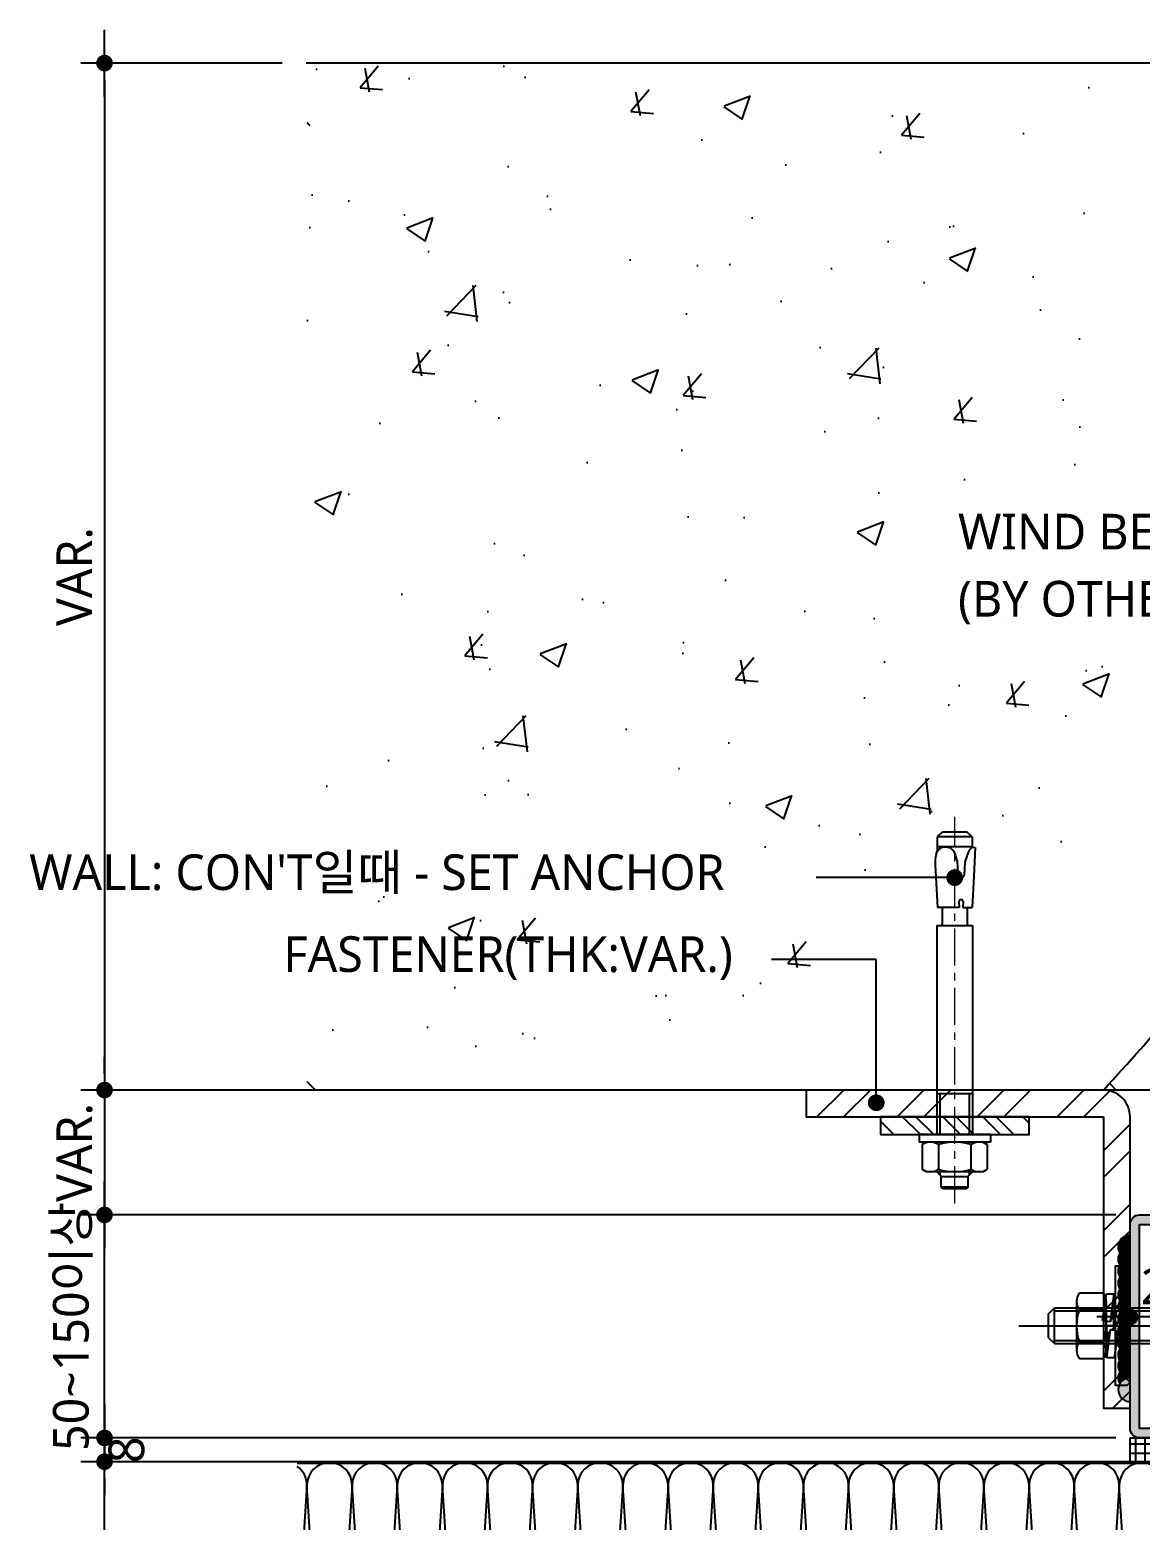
# Model space of a CAD drawing. Header units: millimetres. Extents: x -1365 to 31821, y 84 to 2865.
# Drawn here: x 3776 to 4149, y 1765 to 2266 of the extents above; entities that cross this region are included whole.
import ezdxf

# ---------------------------------------------------------------- set-up
doc = ezdxf.new("R2010")
doc.units = ezdxf.units.MM
doc.header["$LTSCALE"] = 10
doc.linetypes.add('CENTER', pattern=[2, 1.25, -0.25, 0.25, -0.25])
doc.layers.get('DEFPOINTS').update_dxf_attribs({"color": 137})
for name, color, linetype in [('0-BOLT', 4, 'Continuous'), ('DIM', 7, 'Continuous'), ('FASTENER', 1, 'Continuous'), ('SYM-LEAD', 6, 'Continuous'), ('TEXT', 3, 'Continuous')]:
    doc.layers.add(name, color=color, linetype=linetype)
doc.layers.add('CENTER', color=1, linetype='CENTER', lineweight=9)
doc.styles.add('맑은고딕', font='malgun.ttf')
doc.styles.add('스타일1', font='malgun.ttf')
doc.dimstyles.new('GAUN-8', dxfattribs={"dimscale": 8, "dimtxt": 1.5, "dimasz": 0.7, "dimexe": 1, "dimexo": 1, "dimgap": 0.5, "dimtad": 1, "dimdec": 0, "dimzin": 1, "dimdsep": 46, "dimlunit": 6, "dimtxsty": '맑은고딕', "dimblk": 'CJDOT', "dimcen": 0.09, "dimdle": 1, "dimclrd": 256, "dimclre": 256, "dimclrt": 3, "dimadec": 0, "dimazin": 0, "dimtfac": 1, "dimtdec": 0, "dimtix": 1, "dimtmove": 2, "dimatfit": 3, "dimfxl": 1, "dimtolj": 1, "dimtzin": 1, "dimarcsym": 0})
pattern_1 = [(135, (-385576.267, -346186.474), (-6.73519209, -6.73519209), []), (135, (-385576.267, -346181.9835), (-6.73519209, -6.73519209), [])]

# ---------------------------------------------------------------- blocks, each defined once
blk = doc.blocks.new('A$C2ECE583E')
h = blk.add_hatch(color=252)
h.dxf.hatch_style = 1
edge = h.paths.add_edge_path()
edge.add_line((-71.61, 126.61), (-71.61, 126.11))
edge.add_line((-71.61, 126.11), (256.32, 126.11))
edge.add_arc((256.32, 125.11), 1, 0, 90, ccw=False)
edge.add_line((257.32, 125.11), (257.32, 116.61))
edge.add_line((257.32, 116.61), (257.82, 116.61))
edge.add_line((257.82, 116.61), (257.82, 125.61))
edge.add_arc((256.82, 125.61), 1, 0, 90)
edge.add_line((256.82, 126.61), (-71.61, 126.61))
at = {"color": 4, "ltscale": 0.01}
for points in [[(257.82, 116.61), (257.82, 125.61, 0.414214), (256.82, 126.61), (-71.61, 126.61)], [(-71.61, 126.11), (256.32, 126.11, -0.414214), (257.32, 125.11), (257.32, 116.61), (257.82, 116.61)]]:
    blk.add_lwpolyline(points, format="xyb", dxfattribs=at)
at = {"color": 251, "ltscale": 0.01}
for points in [[(-53.13, 118.73, 1), (-68.31, 118.73), (-71.61, 67.24)], [(-37.95, 118.73, 1), (-53.13, 118.73), (-60.72, 0, 1), (-45.54, 0), (-53.13, 118.73)], [(-22.77, 118.73, 1), (-37.95, 118.73), (-45.54, 0, 1), (-30.36, 0), (-37.95, 118.73)], [(-7.59, 118.73, 1), (-22.77, 118.73), (-30.36, 0, 1), (-15.18, 0), (-22.77, 118.73)], [(-7.59, 118.73, 1), (-22.77, 118.73), (-30.36, 0, 1), (-15.18, 0), (-22.77, 118.73)], [(-7.59, 118.73, 1), (-22.77, 118.73), (-30.36, 0, 1), (-15.18, 0), (-22.77, 118.73)], [(7.59, 118.73, 1), (-7.59, 118.73), (-15.18, 0, 1), (0, 0), (-7.59, 118.73)], [(22.77, 118.73, 1), (7.59, 118.73), (0, 0, 1), (15.18, 0), (7.59, 118.73)], [(22.77, 118.73, 1), (7.59, 118.73), (0, 0, 1), (15.18, 0), (7.59, 118.73)], [(37.95, 118.73, 1), (22.77, 118.73), (15.18, 0, 1), (30.36, 0), (22.77, 118.73)], [(37.95, 118.73, 1), (22.77, 118.73), (15.18, 0, 1), (30.36, 0), (22.77, 118.73)], [(53.13, 118.73, 1), (37.95, 118.73), (30.36, 0, 1), (45.54, 0), (37.95, 118.73)], [(68.31, 118.73, 1), (53.13, 118.73), (45.54, 0, 1), (60.72, 0), (53.13, 118.73)], [(83.49, 118.73, 1), (68.31, 118.73), (60.72, 0, 1), (75.9, 0), (68.31, 118.73)], [(98.67, 118.73, 1), (83.49, 118.73), (75.9, 0, 1), (91.08, 0), (83.49, 118.73)], [(98.67, 118.73, 1), (83.49, 118.73), (75.9, 0, 1), (91.08, 0), (83.49, 118.73)], [(98.67, 118.73, 1), (83.49, 118.73), (75.9, 0, 1), (91.08, 0), (83.49, 118.73)], [(113.86, 118.73, 1), (98.67, 118.73), (91.08, 0, 1), (106.27, 0), (98.67, 118.73)], [(129.04, 118.73, 1), (113.86, 118.73), (106.27, 0, 1), (121.45, 0), (113.86, 118.73)], [(129.04, 118.73, 1), (113.86, 118.73), (106.27, 0, 1), (121.45, 0), (113.86, 118.73)], [(144.22, 118.73, 1), (129.04, 118.73), (121.45, 0, 1), (136.63, 0), (129.04, 118.73)], [(144.22, 118.73, 1), (129.04, 118.73), (121.45, 0, 1), (136.63, 0), (129.04, 118.73)], [(159.4, 118.73, 1), (144.22, 118.73), (136.63, 0, 1), (151.81, 0), (144.22, 118.73)], [(174.58, 118.73, 1), (159.4, 118.73), (151.81, 0, 1), (166.99, 0), (159.4, 118.73)], [(189.76, 118.73, 1), (174.58, 118.73), (166.99, 0, 1), (182.17, 0), (174.58, 118.73)], [(204.94, 118.73, 1), (189.76, 118.73), (182.17, 0, 1), (197.35, 0), (189.76, 118.73)], [(204.94, 118.73, 1), (189.76, 118.73), (182.17, 0, 1), (197.35, 0), (189.76, 118.73)], [(204.94, 118.73, 1), (189.76, 118.73), (182.17, 0, 1), (197.35, 0), (189.76, 118.73)], [(220.12, 118.73, 1), (204.94, 118.73), (197.35, 0, 1), (212.53, 0), (204.94, 118.73)], [(-68.31, 118.73, 0.247039), (-71.61, 124.99, 0.247039)], [(-68.31, 118.73, 0.247039), (-71.61, 124.99, 0.247039)], [(-71.61, -6.84, 0.552605), (-60.72, 0), (-68.31, 118.73)]]:
    blk.add_lwpolyline(points, format="xyb", dxfattribs=at)
blk = doc.blocks.new('CJDOT')
blk.add_line((-2, 0), (2, 0))
at = {"const_width": 0.5}
blk.add_lwpolyline([(-0.25, 0, 1), (0.25, 0, 1)], format="xyb", close=True, dxfattribs=at)
blk = doc.blocks.new('*D157')
at = {"layer": 'DEFPOINTS', "color": 0, "transparency": 16777216}
for p in [(3800.77, 1784.56), (3865.57, 1784.56), (3865.57, 1649.56)]:
    blk.add_point(p, dxfattribs=at)
at = {"layer": 'DIM', "lineweight": -2, "transparency": 16777216}
for p, q in [((3857.57, 1784.56), (3792.77, 1784.56)), ((3800.77, 1655.16), (3800.77, 1778.96)), ((3857.57, 1649.56), (3792.77, 1649.56))]:
    blk.add_line(p, q, dxfattribs=at)
at = {"layer": 'DIM', "lineweight": -2, "transparency": 16777216, "xscale": 5.6, "yscale": 5.6, "zscale": 5.6}
for p, rotation in [((3800.77, 1784.56), 90), ((3800.77, 1649.56), 270)]:
    blk.add_blockref('CJDOT', p, dxfattribs=dict(at, rotation=rotation))
at = {"layer": 'DIM', "color": 3, "transparency": 16777216, "insert": (3790.57, 1717.06), "char_height": 12, "attachment_point": 5, "rotation": 90, "style": '맑은고딕'}
blk.add_mtext('\\A1;75~200', dxfattribs=at)
blk = doc.blocks.new('A$C550D1361')
h = blk.add_hatch(color=22)
h.dxf.hatch_style = 1
h.paths.add_polyline_path([(-143.6, 71.8), (0, 71.8), (0, 3.2), (-143.6, 3.2)], flags=16)
edge = h.paths.add_edge_path()
edge.add_line((-143.6, 75), (0, 75))
edge.add_arc((0, 71.8), 3.2, 0, 90, ccw=False)
edge.add_line((3.2, 71.8), (3.2, 3.2))
edge.add_arc((0, 3.2), 3.2, -90, 0, ccw=False)
edge.add_line((0, 0), (-143.6, 0))
edge.add_arc((-143.6, 3.2), 3.2, 180, 270, ccw=False)
edge.add_line((-146.8, 3.2), (-146.8, 71.8))
edge.add_arc((-143.6, 71.8), 3.2, 90, 180, ccw=False)
at = {"color": 22}
blk.add_lwpolyline([(-143.6, 75), (0, 75, -0.414214), (3.2, 71.8), (3.2, 3.2, -0.414214), (0, 0), (-143.6, 0, -0.414214), (-146.8, 3.2), (-146.8, 71.8, -0.414214)], format="xyb", close=True, dxfattribs=at)
blk.add_lwpolyline([(-143.6, 71.8), (0, 71.8), (0, 3.2), (-143.6, 3.2)], close=True, dxfattribs=at)
blk = doc.blocks.new('*D158')
at = {"layer": 'DEFPOINTS', "color": 0, "transparency": 16777216}
for p in [(4145.75, 1833.25), (4170.85, 1804.56), (4145.75, 1795.76)]:
    blk.add_point(p, dxfattribs=at)
at = {"layer": 'DIM', "lineweight": -2, "transparency": 16777216}
for p, q in [((4145.75, 1803.76), (4145.75, 1841.25)), ((4170.85, 1812.56), (4170.85, 1841.25)), ((4165.25, 1833.25), (4151.35, 1833.25))]:
    blk.add_line(p, q, dxfattribs=at)
at = {"layer": 'DIM', "lineweight": -2, "transparency": 16777216, "xscale": 5.6, "yscale": 5.6, "zscale": 5.6, "rotation": 180}
blk.add_blockref('CJDOT', (4145.75, 1833.25), dxfattribs=at)
at = {"layer": 'DIM', "lineweight": -2, "transparency": 16777216, "xscale": 5.6, "yscale": 5.6, "zscale": 5.6}
blk.add_blockref('CJDOT', (4170.85, 1833.25), dxfattribs=at)
at = {"layer": 'DIM', "color": 3, "transparency": 16777216, "insert": (4158.3, 1843.45), "char_height": 12, "attachment_point": 5, "style": '맑은고딕'}
blk.add_mtext('\\A1;25', dxfattribs=at)
blk = doc.blocks.new('A$C163B24CF')
h = blk.add_hatch()
h.set_pattern_fill('NET', color=251)
h.set_pattern_definition([(0, (-1203755.694, 406765.0065), (0, 3.175), []), (90, (-1203755.694, 406765.0065), (-3.175, 2e-16), [])])
h.paths.add_polyline_path([(-75, 8), (75, 8), (75, 0), (-75, 0)])
at = {"color": 250}
blk.add_lwpolyline([(-75, 8), (75, 8), (75, 0), (-75, 0), (-75, 8)], dxfattribs=at)
blk = doc.blocks.new('*D160')
at = {"layer": 'DEFPOINTS', "color": 0, "transparency": 16777216}
for p in [(4145.75, 1792.56), (3800.77, 1784.56), (4145.75, 1784.56)]:
    blk.add_point(p, dxfattribs=at)
at = {"layer": 'DIM', "lineweight": -2, "transparency": 16777216}
for p, q in [((3800.77, 1798.16), (3800.77, 1803.76)), ((4137.75, 1792.56), (3792.77, 1792.56)), ((3800.77, 1792.56), (3800.77, 1784.56)), ((4137.75, 1784.56), (3792.77, 1784.56)), ((3800.77, 1778.96), (3800.77, 1773.36))]:
    blk.add_line(p, q, dxfattribs=at)
at = {"layer": 'DIM', "lineweight": -2, "transparency": 16777216, "xscale": 5.6, "yscale": 5.6, "zscale": 5.6}
for p, rotation in [((3800.77, 1792.56), 270), ((3800.77, 1784.56), 90)]:
    blk.add_blockref('CJDOT', p, dxfattribs=dict(at, rotation=rotation))
at = {"layer": 'DIM', "color": 3, "transparency": 16777216, "insert": (3808.2, 1788.56), "char_height": 12, "attachment_point": 5, "rotation": 90, "style": '맑은고딕'}
blk.add_mtext('\\A1;8', dxfattribs=at)
blk = doc.blocks.new('*D161')
at = {"layer": 'DEFPOINTS', "color": 0, "transparency": 16777216}
for p in [(3800.77, 1867.56), (4148.95, 1867.56), (4148.95, 1792.56)]:
    blk.add_point(p, dxfattribs=at)
at = {"layer": 'DIM', "lineweight": -2, "transparency": 16777216}
for p, q in [((3800.77, 1873.16), (3800.77, 1878.76)), ((4140.95, 1867.56), (3792.77, 1867.56)), ((3800.77, 1792.56), (3800.77, 1867.56)), ((4140.95, 1792.56), (3792.77, 1792.56)), ((3800.77, 1786.96), (3800.77, 1781.36))]:
    blk.add_line(p, q, dxfattribs=at)
at = {"layer": 'DIM', "lineweight": -2, "transparency": 16777216, "xscale": 5.6, "yscale": 5.6, "zscale": 5.6}
for p, rotation in [((3800.77, 1867.56), 270), ((3800.77, 1792.56), 90)]:
    blk.add_blockref('CJDOT', p, dxfattribs=dict(at, rotation=rotation))
at = {"layer": 'DIM', "color": 3, "transparency": 16777216, "insert": (3790.08, 1830.06), "char_height": 12, "attachment_point": 5, "rotation": 90, "style": '맑은고딕'}
blk.add_mtext('\\A1;50~150{\\fGulim|b0|i0|c129|p50;이상}', dxfattribs=at)
blk = doc.blocks.new('A$C4E25569A')
h = blk.add_hatch(color=32)
h.dxf.hatch_style = 1
h.paths.add_polyline_path([(-0.42, 29.67, 0.57735), (-3.91, 23.63, -0.267949), (-0.42, 25.64)])
h = blk.add_hatch(color=32)
h.dxf.hatch_style = 1
h.paths.add_polyline_path([(-0.42, 25.64, 0.57735), (-3.91, 19.6, -0.267949), (-0.42, 21.62)])
h = blk.add_hatch(color=32)
h.dxf.hatch_style = 1
h.paths.add_polyline_path([(-0.42, 21.62, 0.57735), (-3.91, 15.58, -0.267949), (-0.42, 17.59)])
h = blk.add_hatch(color=32)
h.dxf.hatch_style = 1
h.paths.add_polyline_path([(-0.42, 17.59, 0.57735), (-3.91, 11.55, -0.267949), (-0.42, 13.56)])
h = blk.add_hatch(color=32)
h.dxf.hatch_style = 1
h.paths.add_polyline_path([(-0.42, 13.56, 0.57735), (-3.91, 7.52, -0.267949), (-0.42, 9.54)])
h = blk.add_hatch(color=32)
h.dxf.hatch_style = 1
h.paths.add_polyline_path([(-0.42, 9.54, 0.57735), (-3.91, 3.5, -0.267949), (-0.42, 5.51)])
h = blk.add_hatch(color=32)
h.dxf.hatch_style = 1
h.paths.add_polyline_path([(-0.42, 5.51, 0.57735), (-3.91, -0.53, -0.267949), (-0.42, 1.48)])
h = blk.add_hatch(color=32)
h.dxf.hatch_style = 1
h.paths.add_polyline_path([(-0.42, 1.48, 0.57735), (-3.91, -4.56, -0.267949), (-0.42, -2.54)])
h = blk.add_hatch(color=32)
h.dxf.hatch_style = 1
h.paths.add_polyline_path([(-0.42, -2.54, 0.57735), (-3.91, -8.58, -0.267949), (-0.42, -6.57)])
h = blk.add_hatch(color=32)
h.dxf.hatch_style = 1
h.paths.add_polyline_path([(-0.42, -6.57, 0.57735), (-3.91, -12.61, -0.267949), (-0.42, -10.6)])
h = blk.add_hatch(color=32)
h.dxf.hatch_style = 1
h.paths.add_polyline_path([(-0.42, -10.55, 0.57735), (-3.91, -16.59, -0.267949), (-0.42, -14.58)])
h = blk.add_hatch(color=32)
h.dxf.hatch_style = 1
h.paths.add_polyline_path([(-0.42, -14.62, 0.57735), (-3.91, -20.66, -0.267949), (-0.42, -18.65)])
h = blk.add_hatch(color=32)
h.dxf.hatch_style = 1
h.paths.add_polyline_path([(-0.42, -18.28, 1), (-0.42, -26.33)])
at = {"color": 250}
for centre, end in [((-0.42, 25.64), 210), ((-0.42, 21.62), 210), ((-0.42, 17.59), 210), ((-0.42, 13.56), 210), ((-0.42, 9.54), 210), ((-0.42, 5.51), 210), ((-0.42, 1.48), 210), ((-0.42, -2.54), 210), ((-0.42, -6.57), 210), ((-0.42, -10.6), 210), ((-0.42, -14.25), 210), ((-0.42, -18.28), 210), ((-0.42, -22.3), 270)]:
    blk.add_arc(centre, 4.03, 90, end, dxfattribs=at)
blk = doc.blocks.new('M12 SET ANCHOR')
at = {"layer": 'CENTER', "color": 9}
blk.add_line((-1789.84, 259.08, 0), (-1659.84, 259.08, 0), dxfattribs=at)
at = {"layer": 'FASTENER', "color": 9, "linetype": 'Continuous'}
for p, q in [((-1769.23, 247.08, 0), (-1769.23, 271.08, 0)), ((-1766.73, 271.08, 0), (-1769.23, 271.08, 0)), ((-1766.73, 247.08, 0), (-1766.73, 271.08, 0)), ((-1779.23, 268.58, 0), (-1778.38, 270.05, 0)), ((-1779.23, 249.58, 0), (-1779.23, 268.58, 0)), ((-1770.08, 270.05, 0), (-1778.38, 270.05, 0)), ((-1769.23, 268.58, 0), (-1770.08, 270.05, 0)), ((-1784.84, 263.08, 0), (-1784.34, 263.58, 0)), ((-1784.84, 263.08, 0), (-1784.84, 255.08, 0)), ((-1784.34, 263.58, 0), (-1780.84, 263.58, 0)), ((-1784.34, 254.58, 0), (-1784.34, 263.58, 0)), ((-1779.23, 265.08, 0), (-1780.84, 263.47, 0)), ((-1780.84, 263.47, 0), (-1780.84, 254.69, 0)), ((-1780.3, 264.01, 0), (-1779.23, 264.01, 0)), ((-1770.08, 264.57, 0), (-1778.38, 264.57, 0)), ((-1696.44, 265.08, 0), (-1766.73, 265.08, 0)), ((-1766.73, 264.01, 0), (-1752.84, 264.01, 0)), ((-1752.84, 265.08, 0), (-1752.84, 253.08, 0)), ((-1696.44, 265.08, 0), (-1696.44, 253.08, 0)), ((-1690.29, 263.3, 0), (-1695.99, 263.3, 0)), ((-1676.11, 265.62, 0), (-1690.29, 264.88, 0)), ((-1690.29, 257.58, 0), (-1690.29, 264.88, 0)), ((-1672.48, 265.36, 0), (-1671.46, 264.99, 0)), ((-1671.46, 264.99, 0), (-1670.59, 264.26, 0)), ((-1666.59, 264.93, 0), (-1671.36, 264.93, 0)), ((-1670.59, 264.26, 0), (-1670.07, 263.28, 0)), ((-1669.93, 262.17, 0), (-1670.24, 260.48, 0)), ((-1670.07, 263.28, 0), (-1669.93, 262.17, 0)), ((-1669.84, 264.93, 0), (-1669.84, 253.23, 0)), ((-1664.84, 263.18, 0), (-1666.59, 264.93, 0)), ((-1666.59, 253.23, 0), (-1666.59, 264.93, 0)), ((-1664.84, 263.08, 0), (-1664.84, 255.08, 0)), ((-1688.33, 257.69, 0), (-1690.29, 257.58, 0)), ((-1690.29, 256.36, 0), (-1690.29, 253.2, 0)), ((-1688.33, 256.26, 0), (-1690.29, 256.36, 0)), ((-1675.09, 255.67, 0), (-1679.49, 255.9, 0)), ((-1674.8, 258.28, 0), (-1679.27, 258.05, 0)), ((-1673.74, 255.24, 0), (-1675.09, 255.67, 0)), ((-1673.84, 258.57, 0), (-1674.8, 258.28, 0)), ((-1672.86, 258.84, 0), (-1673.84, 258.57, 0)), ((-1671.22, 259.45, 0), (-1672.86, 258.84, 0)), ((-1670.24, 260.48, 0), (-1671.22, 259.45, 0)), ((-1784.34, 254.58, 0), (-1784.84, 255.08, 0)), ((-1784.34, 254.58, 0), (-1780.84, 254.58, 0)), ((-1779.23, 253.08, 0), (-1780.84, 254.69, 0)), ((-1780.3, 254.15, 0), (-1779.23, 254.15, 0)), ((-1770.08, 253.6, 0), (-1778.38, 253.6, 0)), ((-1766.73, 254.15, 0), (-1752.84, 254.15, 0)), ((-1696.44, 253.08, 0), (-1766.73, 253.08, 0)), ((-1690.29, 254.87, 0), (-1695.99, 254.87, 0)), ((-1679.74, 252.69, 0), (-1690.29, 253.17, 0)), ((-1672.64, 252.36, 0), (-1679.74, 252.69, 0)), ((-1672.34, 254.81, 0), (-1673.74, 255.24, 0)), ((-1670.13, 252.24, 0), (-1672.64, 252.36, 0)), ((-1671.01, 254.23, 0), (-1672.34, 254.81, 0)), ((-1670.08, 253.19, 0), (-1671.01, 254.23, 0)), ((-1670.08, 253.19, 0), (-1670.13, 252.24, 0)), ((-1666.59, 253.23, 0), (-1670.1, 253.23, 0)), ((-1666.59, 253.23, 0), (-1664.84, 254.99, 0)), ((-1779.23, 249.58, 0), (-1778.38, 248.11, 0)), ((-1770.08, 248.11, 0), (-1778.38, 248.11, 0)), ((-1769.23, 249.58, 0), (-1770.08, 248.11, 0)), ((-1766.73, 247.08, 0), (-1769.23, 247.08, 0))]:
    blk.add_line(p, q, dxfattribs=at)
for centre, radius, start, end in [((-1774.38, 267.31, 0), 4.85, 145.5615, 214.4385), ((-1774.08, 267.31, 0), 4.85, 325.5615, 34.4385), ((-1761.1, 259.08, 0), 18.13, 162.383, 197.617), ((-1787.36, 259.08, 0), 18.13, 342.383, 17.617), ((-1695.99, 263.75, 0), 0.449, 180, 270), ((-1675.35, 251.02, 0), 14.62, 78.7007, 93), ((-1688.44, 256.97, 0), 0.723, 278.5979, 81.4021), ((-1679.15, 256.95, 0), 1.11, 96.1253, 252.1482), ((-1774.38, 250.85, 0), 4.85, 145.5615, 214.4385), ((-1774.08, 250.85, 0), 4.85, 325.5615, 34.4385), ((-1695.99, 254.42, 0), 0.449, 90, 180)]:
    blk.add_arc(centre, radius, start, end, dxfattribs=at)
blk = doc.blocks.new('*D162')
at = {"layer": 'DEFPOINTS', "color": 0, "transparency": 16777216}
for p in [(4036.75, 1909.56), (3800.77, 1867.56), (3868.86, 1867.56)]:
    blk.add_point(p, dxfattribs=at)
at = {"layer": 'DIM', "lineweight": -2, "transparency": 16777216}
for p, q in [((3800.77, 1915.16), (3800.77, 1920.76)), ((4028.75, 1909.56), (3792.77, 1909.56)), ((3800.77, 1909.56), (3800.77, 1867.56)), ((3860.86, 1867.56), (3792.77, 1867.56)), ((3800.77, 1861.96), (3800.77, 1856.36))]:
    blk.add_line(p, q, dxfattribs=at)
at = {"layer": 'DIM', "lineweight": -2, "transparency": 16777216, "xscale": 5.6, "yscale": 5.6, "zscale": 5.6}
for p, rotation in [((3800.77, 1909.56), 270), ((3800.77, 1867.56), 90)]:
    blk.add_blockref('CJDOT', p, dxfattribs=dict(at, rotation=rotation))
at = {"layer": 'DIM', "color": 3, "transparency": 16777216, "insert": (3790.68, 1888.56), "char_height": 12, "attachment_point": 5, "rotation": 90, "style": '맑은고딕'}
blk.add_mtext('\\A1;VAR.', dxfattribs=at)
blk = doc.blocks.new('POT')
at = {"layer": 'TEXT', "color": 1, "const_width": 0.75}
blk.add_lwpolyline([(-0.375, 0, 1), (0.375, 0, 1)], format="xyb", close=True, dxfattribs=at)
blk = doc.blocks.new('A$C79B26352')
at = {"layer": '0-BOLT'}
h = blk.add_hatch(dxfattribs=at)
h.set_pattern_fill('DASH', color=253, scale=0.5, angle=-90, style=0)
h.set_pattern_definition([(270, (-382645.3286, -347759.6222), (1.5875, -1.5875), [1.5875, -1.5875])])
edge = h.paths.add_edge_path()
edge.add_line((-156.48, 11.51), (-159.98, 11.51))
edge.add_line((-159.98, 11.51), (-159.98, -1.49))
edge.add_line((-159.98, -1.49), (-155.48, -1.49))
edge.add_line((-155.48, -1.49), (-156.48, -0.49))
edge.add_line((-156.48, -0.49), (-154.98, 1.01))
edge.add_line((-154.98, 1.01), (-156.48, 2.51))
edge.add_line((-156.48, 2.51), (-154.98, 4.01))
edge.add_line((-154.98, 4.01), (-156.48, 5.51))
edge.add_line((-156.48, 5.51), (-154.98, 7.01))
edge.add_line((-154.98, 7.01), (-156.48, 8.51))
edge.add_line((-156.48, 8.51), (-154.98, 10.01))
edge.add_line((-154.98, 10.01), (-156.48, 11.51))
edge.add_line((-156.48, 11.51), (-156.48, 11.51))
at = {"color": 4, "linetype": 'Continuous'}
for p, q in [((-156.48, 23.51), (-154.98, 25.01)), ((-154.98, 22.01), (-156.48, 23.51)), ((-156.48, 20.51), (-154.98, 22.01)), ((-154.98, 19.01), (-156.48, 20.51)), ((-154.98, 25.01), (-154.98, 25.01)), ((-3.48, 23.51), (-4.98, 25.01)), ((-4.98, 25.01), (-4.98, 25.01)), ((-4.98, 22.01), (-3.48, 23.51)), ((-3.48, 20.51), (-4.98, 22.01)), ((-4.98, 19.01), (-3.48, 20.51)), ((-156.48, 17.51), (-154.98, 19.01)), ((-154.98, 16.01), (-156.48, 17.51)), ((-3.48, 17.51), (-4.98, 19.01)), ((-154.98, -7.99), (-156.48, -6.49)), ((-156.48, -9.49), (-154.98, -7.99)), ((-154.98, -10.99), (-156.48, -9.49)), ((-4.98, -10.99), (-3.48, -9.49)), ((-156.48, -12.49), (-154.98, -10.99)), ((-154.98, -13.99), (-156.48, -12.49)), ((-155.98, -14.99), (-154.98, -13.99)), ((-3.48, -12.49), (-4.98, -10.99)), ((-4.98, -13.99), (-3.48, -12.49)), ((-3.98, -14.99), (-4.98, -13.99))]:
    blk.add_line(p, q, dxfattribs=at)
for points in [[(-154.98, 25.01), (-159.98, 25.01), (-159.98, -14.99), (-155.98, -14.99), (-154.98, -13.99), (-156.48, -12.49), (-154.98, -10.99), (-156.48, -9.49), (-154.98, -7.99), (-156.48, -6.49), (-154.98, -4.99), (-156.48, -3.49), (-154.98, -1.99), (-156.48, -0.49), (-154.98, 1.01), (-156.48, 2.51), (-154.98, 4.01), (-156.48, 5.51), (-154.98, 7.01), (-156.48, 8.51), (-154.98, 10.01), (-156.48, 11.51), (-154.98, 13.01), (-156.48, 14.51), (-154.98, 16.01), (-156.48, 17.51), (-154.98, 19.01), (-156.48, 20.51), (-154.98, 22.01), (-156.48, 23.51), (-154.98, 25.01)], [(-4.98, 25.01), (0.02, 25.01), (0.02, -14.99), (-3.98, -14.99), (-4.98, -13.99), (-3.48, -12.49), (-4.98, -10.99), (-3.48, -9.49), (-4.98, -7.99), (-3.48, -6.49), (-4.98, -4.99), (-3.48, -3.49), (-4.98, -1.99), (-3.48, -0.49), (-4.98, 1.01), (-3.48, 2.51), (-4.98, 4.01), (-3.48, 5.51), (-4.98, 7.01), (-3.48, 8.51), (-4.98, 10.01), (-3.48, 11.51), (-4.98, 13.01), (-3.48, 14.51), (-4.98, 16.01), (-3.48, 17.51), (-4.98, 19.01), (-3.48, 20.51), (-4.98, 22.01), (-3.48, 23.51), (-4.98, 25.01)]]:
    blk.add_lwpolyline(points, dxfattribs=at)
at = {"layer": '0-BOLT', "color": 253}
for p, q in [((-164, 15.94), (-172, 15.94)), ((-164.24, 6.74), (-162.97, 15.72)), ((-162.97, 15.72), (-160.31, 15.72)), ((-161.62, 6.37), (-160.31, 15.72)), ((-160.31, 15.72), (-160.31, 3.37)), ((-156.48, 14.51), (-154.98, 16.01)), ((-182.38, 8.97), (-180.38, 10.97)), ((-180.38, 10.96), (0, 11)), ((-180.38, -1.03), (-180.38, 10.97)), ((-173, 13.19), (-173, -3.26)), ((-172, 10.45), (-164, 10.45)), ((-163, 13.19), (-163, -3.26)), ((-160.68, 10.34), (-161.62, 6.37)), ((-160.34, 3.37), (-160.68, 10.34)), ((-154.98, 13.01), (-156.48, 14.51)), ((-156.48, 11.51), (-154.98, 13.01)), ((-154.98, 10.01), (-156.48, 11.51)), ((0.02, 14.51), (7.02, 14.51)), ((0.02, 14.51), (0.02, 5.01)), ((-192.42, 5.01), (16.62, 5.01)), ((-182.38, 0.97), (-182.38, 8.97)), ((-180.38, 10), (0, 10)), ((-164.24, 6.74), (-161.62, 6.38)), ((-162.96, -5.78), (-162.96, 6.56)), ((-162.59, -0.41), (-162.96, 6.56)), ((-156.48, 8.51), (-154.98, 10.01)), ((-154.98, 7.01), (-156.48, 8.51)), ((-156.48, 5.51), (-154.98, 7.01)), ((-154.98, 4.01), (-156.48, 5.51)), ((0.02, -4.49), (0.02, 5.01)), ((0.02, 5.01), (7.02, 5.01)), ((0.02, 5.01), (7.02, 5.01)), ((8.02, 9.76), (8.02, 5.01)), ((8.02, 0.26), (8.02, 5.01)), ((-182.38, 0.97), (-180.38, -1.03)), ((-180.38, 0), (0, 0)), ((-159.03, 4.97), (-164.24, 4.97)), ((-161.65, 3.56), (-162.96, -5.78)), ((-161.65, 3.56), (-162.59, -0.41)), ((-159.03, 3.19), (-161.65, 3.56)), ((-159.03, 3.19), (-160.29, -5.78)), ((-156.48, 2.51), (-154.98, 4.01)), ((-154.98, 1.01), (-156.48, 2.51)), ((-156.48, -0.49), (-154.98, 1.01)), ((-180.38, -1), (0, -1)), ((-164, -0.52), (-172, -0.52)), ((-154.98, -1.99), (-156.48, -0.49)), ((-156.48, -3.49), (-154.98, -1.99)), ((-154.98, -4.99), (-156.48, -3.49)), ((-156.48, -6.49), (-154.98, -4.99)), ((0.02, -4.49), (7.02, -4.49)), ((-172, -6), (-164, -6)), ((-160.29, -5.78), (-162.96, -5.78)), ((-3.48, -9.49), (-4.98, -7.99))]:
    blk.add_line(p, q, dxfattribs=at)
blk.add_lwpolyline([(-156.48, 11.51), (-159.98, 11.51), (-159.98, -1.49), (-155.48, -1.49), (-156.48, -0.49), (-154.98, 1.01), (-156.48, 2.51), (-154.98, 4.01), (-156.48, 5.51), (-154.98, 7.01), (-156.48, 8.51), (-154.98, 10.01), (-156.48, 11.51), (-156.48, 11.51)], dxfattribs=at)
for centre, radius, start, end in [((-168.74, 13.19), 4.26, 139.932, 220.068), ((-167.26, 13.19), 4.26, 319.932, 40.068), ((-157.46, 4.97), 15.54, 159.3345, 200.6655), ((-178.54, 4.97), 15.54, 339.3345, 20.6655), ((-3.76, 9.76), 11.78, 336.2227, 23.7773), ((-3.76, 0.26), 11.78, 336.2227, 23.7773), ((-168.74, -3.26), 4.26, 139.932, 220.068), ((-167.26, -3.26), 4.26, 319.932, 40.068)]:
    blk.add_arc(centre, radius, start, end, dxfattribs=at)
blk = doc.blocks.new('*D163')
at = {"layer": 'DEFPOINTS', "color": 0, "transparency": 16777216}
for p in [(3868.57, 2254.96), (3800.77, 1909.56), (4036.75, 1909.56)]:
    blk.add_point(p, dxfattribs=at)
at = {"layer": 'DIM', "lineweight": -2, "transparency": 16777216}
for p, q in [((3860.57, 2254.96), (3792.77, 2254.96)), ((3800.77, 2249.36), (3800.77, 1915.16)), ((4028.75, 1909.56), (3792.77, 1909.56))]:
    blk.add_line(p, q, dxfattribs=at)
at = {"layer": 'DIM', "lineweight": -2, "transparency": 16777216, "xscale": 5.6, "yscale": 5.6, "zscale": 5.6}
for p, rotation in [((3800.77, 2254.96), 90), ((3800.77, 1909.56), 270)]:
    blk.add_blockref('CJDOT', p, dxfattribs=dict(at, rotation=rotation))
at = {"layer": 'DIM', "color": 3, "transparency": 16777216, "insert": (3790.68, 2082.26), "char_height": 12, "attachment_point": 5, "rotation": 90, "style": '맑은고딕'}
blk.add_mtext('\\A1;VAR.', dxfattribs=at)

msp = doc.modelspace()

# ---------------------------------------------------------------- hatches: boundary and pattern name
h = msp.add_hatch()
h.set_pattern_fill('AR-CONC', color=251, scale=0.5)
h.set_pattern_definition([(50, (-1199699.085, 408680.19), (91.0923345, -7.9695428), [9.525, -104.775]), (355, (-1199699.085, 408680.19), (-17.621711, 95.5284226), [7.62, -83.820292]), (100.451445, (-1199691.49, 408679.525), (73.4706235, 87.558876), [8.0950044, -89.045122]), (46.1842, (-1199699.09, 408705.59), (135.53952, -21.021164), [14.2875, -157.1625]), (96.635558, (-1199687.79, 408703.84), (118.702067, 123.713062), [12.142512, -133.567804]), (351.184151, (-1199699.09, 408705.59), (118.702067, 123.713062), [11.429984, -125.729866]), (21, (-1199686.385, 408699.24), (75.8071956, -51.132599), [9.525, -104.775]), (326, (-1199686.385, 408699.24), (30.901014, 92.093983), [7.62, -83.82]), (71.451445, (-1199680.07, 408694.98), (106.7082096, 40.9613844), [8.0950044, -89.044969]), (37.5, (-1199699.085, 408680.19), (1.5443016, 42.2775194), [0, -82.804, 0, -85.09, 0, -84.1375]), (7.5, (-1199699.085, 408680.19), (33.4098313, 50.0902874), [0, -48.514, 0, -80.899, 0, -32.0675]), (327.5, (-1199727.406, 408680.19), (67.7952976, -2.864372), [0, -31.75, 0, -99.06, 0, -131.445]), (317.5, (-1199740.106, 408680.19), (74.0645907, 12.7132455), [0, -41.275, 0, -65.786, 0, -93.345])])
h.paths.add_polyline_path([(4034.73, 2060.23), (4170.73, 2060.23), (4170.73, 2087.66), (4034.73, 2087.66)], flags=24)
h.paths.add_polyline_path([(4034.01, 2087.8), (4308.01, 2087.8), (4308.01, 2109.23), (4034.01, 2109.23)], flags=24)
h.paths.add_polyline_path([(4346.79, 2254.96), (3868.86, 2254.96), (3868.86, 1912.41), (3871.36, 1909.91), (3874.69, 1910.32), (3878.02, 1910.73), (3881.35, 1911.14), (3884.67, 1911.55), (3887.99, 1911.96), (3891.32, 1912.38), (3894.63, 1912.8), (3897.95, 1913.22), (3901.26, 1913.64), (3904.57, 1914.07), (3907.87, 1914.5), (3911.17, 1914.93), (3914.47, 1915.37), (3917.75, 1915.81), (3921.04, 1916.26), (3924.31, 1916.71), (3927.58, 1917.17), (3930.85, 1917.63), (3934.1, 1918.1), (3937.35, 1918.58), (3940.59, 1919.06), (3943.82, 1919.55), (3947.04, 1920.05), (3950.25, 1920.55), (3953.45, 1921.07), (3956.64, 1921.59), (3959.83, 1922.12), (3963, 1922.66), (3966.16, 1923.2), (3969.3, 1923.76), (3972.44, 1924.33), (3975.56, 1924.91), (3978.67, 1925.5), (3981.76, 1926.1), (3984.85, 1926.71), (3987.91, 1927.33), (3990.97, 1927.97), (3994.01, 1928.61), (3997.03, 1929.27), (4000.04, 1929.95), (4003.03, 1930.63), (4006, 1931.33), (4008.96, 1932.05), (4011.9, 1932.77), (4014.82, 1933.51), (4017.73, 1934.27), (4020.61, 1935.04), (4023.48, 1935.83), (4026.33, 1936.63), (4029.16, 1937.45), (4031.96, 1938.29), (4034.75, 1939.14), (4037.52, 1940.01), (4040.26, 1940.9), (4042.99, 1941.8), (4045.69, 1942.73), (4048.37, 1943.67), (4051.02, 1944.63), (4053.66, 1945.61), (4056.26, 1946.61), (4058.85, 1947.63), (4061.41, 1948.66), (4063.95, 1949.72), (4066.46, 1950.8), (4068.94, 1951.9), (4071.4, 1953.02), (4073.83, 1954.17), (4076.24, 1955.33), (4078.62, 1956.52), (4080.97, 1957.73), (4083.29, 1958.96), (4085.58, 1960.22), (4087.85, 1961.5), (4090.09, 1962.8), (4092.29, 1964.13), (4094.47, 1965.49), (4096.62, 1966.86), (4098.73, 1968.27), (4100.82, 1969.69), (4102.87, 1971.15), (4104.89, 1972.63), (4106.88, 1974.14), (4108.83, 1975.67), (4110.75, 1977.23), (4112.64, 1978.82), (4114.5, 1980.44), (4116.32, 1982.08), (4118.11, 1983.75), (4119.86, 1985.45), (4121.57, 1987.18), (4123.25, 1988.94), (4124.89, 1990.73), (4126.5, 1992.55), (4128.07, 1994.4), (4129.6, 1996.29), (4131.09, 1998.2), (4132.55, 2000.14), (4133.97, 2002.12), (4135.34, 2004.12), (4136.68, 2006.16), (4137.98, 2008.23), (4139.24, 2010.34), (4140.45, 2012.48), (4141.63, 2014.65), (4142.77, 2016.85), (4143.86, 2019.1), (4144.91, 2021.37), (4145.92, 2023.68), (4146.88, 2026.02), (4147.8, 2028.41), (4148.68, 2030.82), (4149.51, 2033.27), (4150.3, 2035.76), (4151.05, 2038.29), (4151.75, 2040.85), (4152.4, 2043.45), (4153.02, 2046.08), (4153.6, 2048.74), (4154.14, 2051.43), (4154.66, 2054.14), (4155.14, 2056.88), (4155.6, 2059.64), (4156.03, 2062.42), (4156.44, 2065.22), (4156.84, 2068.03), (4157.21, 2070.86), (4157.58, 2073.69), (4157.93, 2076.54), (4158.28, 2079.39), (4158.61, 2082.24), (4158.95, 2085.1), (4159.29, 2087.96), (4159.62, 2090.82), (4159.97, 2093.67), (4160.32, 2096.51), (4160.68, 2099.35), (4161.05, 2102.17), (4161.44, 2104.99), (4161.85, 2107.78), (4162.28, 2110.56), (4162.73, 2113.32), (4163.21, 2116.06), (4163.72, 2118.78), (4164.26, 2121.47), (4164.83, 2124.13), (4165.44, 2126.76), (4166.09, 2129.35), (4166.78, 2131.92), (4167.51, 2134.44), (4168.29, 2136.93), (4169.12, 2139.38), (4170.01, 2141.78), (4170.95, 2144.13), (4171.94, 2146.44), (4173, 2148.7), (4174.12, 2150.91), (4175.31, 2153.06), (4176.56, 2155.16), (4177.89, 2157.19), (4179.28, 2159.17), (4180.76, 2161.09), (4182.3, 2162.94), (4183.91, 2164.74), (4185.59, 2166.49), (4187.34, 2168.18), (4189.15, 2169.82), (4191.02, 2171.41), (4192.95, 2172.96), (4194.93, 2174.45), (4196.97, 2175.91), (4199.07, 2177.32), (4201.21, 2178.69), (4203.41, 2180.02), (4205.65, 2181.31), (4207.94, 2182.58), (4210.26, 2183.8), (4212.63, 2185), (4215.04, 2186.17), (4217.49, 2187.31), (4219.97, 2188.42), (4222.48, 2189.52), (4225.02, 2190.59), (4227.59, 2191.64), (4230.19, 2192.67), (4232.81, 2193.68), (4235.45, 2194.68), (4238.11, 2195.67), (4240.79, 2196.65), (4243.49, 2197.62), (4246.2, 2198.58), (4248.93, 2199.54), (4251.66, 2200.5), (4254.4, 2201.45), (4257.15, 2202.4), (4259.9, 2203.36), (4262.65, 2204.32), (4265.4, 2205.29), (4268.15, 2206.26), (4270.89, 2207.25), (4273.63, 2208.24), (4276.36, 2209.25), (4279.08, 2210.28), (4281.78, 2211.32), (4284.47, 2212.38), (4287.15, 2213.46), (4289.8, 2214.57), (4292.43, 2215.7), (4295.05, 2216.86), (4297.63, 2218.04), (4300.19, 2219.26), (4302.72, 2220.5), (4305.22, 2221.79), (4307.68, 2223.1), (4310.11, 2224.46), (4312.5, 2225.85), (4314.85, 2227.29), (4317.16, 2228.77), (4319.43, 2230.29), (4321.66, 2231.86), (4323.85, 2233.46), (4325.99, 2235.11), (4328.1, 2236.8), (4330.18, 2238.52), (4332.21, 2240.29), (4334.22, 2242.09), (4336.19, 2243.92), (4338.12, 2245.79), (4340.03, 2247.69), (4341.9, 2249.62), (4343.75, 2251.58), (4345.56, 2253.57)])
h = msp.add_hatch()
h.set_pattern_fill('ANSI32', color=22, scale=2)
h.set_pattern_definition([(45, (-1199699.085, 408680.189), (-13.47038418, 13.47038418), []), (45, (-1199690.105, 408680.189), (-13.47038418, 13.47038418), [])])
edge = h.paths.add_edge_path()
edge.add_line((4136.75, 1900.56), (4136.75, 1802.56))
edge.add_line((4136.75, 1802.56), (4145.75, 1802.56))
edge.add_line((4145.75, 1802.56), (4145.75, 1900.56))
edge.add_arc((4136.75, 1900.56), 9, 0, 90)
edge.add_line((4136.75, 1909.56), (4036.75, 1909.56))
edge.add_line((4036.75, 1909.56), (4036.75, 1900.56))
edge.add_line((4036.75, 1900.56), (4136.75, 1900.56))
h = msp.add_hatch()
h.set_pattern_fill('ANSI32', color=8, angle=90)
h.set_pattern_definition(pattern_1)
h.paths.add_polyline_path([(4061.75, 1894.56), (4111.75, 1894.56), (4111.75, 1900.56), (4061.75, 1900.56)])
h = msp.add_hatch()
h.set_pattern_fill('ANSI32', color=8, angle=90)
h.set_pattern_definition(pattern_1)
h.paths.add_polyline_path([(4061.75, 1894.56), (4111.75, 1894.56), (4111.75, 1900.56), (4061.75, 1900.56)])

# ---------------------------------------------------------------- linework, layer by layer
at = {"color": 251}
for p, q in [((4385, 2254.96), (3868.57, 2254.96)), ((4624.43, 2254.96), (3868.57, 2254.96)), ((4624.43, 1909.56), (3868.57, 1909.56))]:
    msp.add_line(p, q, dxfattribs=at)
at = {"color": 1, "linetype": 'Continuous'}
for p, q in [((3868.86, 2234.97), (3869.88, 2233.96)), ((3868.86, 1912.41), (3871.71, 1909.56)), ((4138.85, 1911.83), (4141.11, 1909.56))]:
    msp.add_line(p, q, dxfattribs=at)
msp.add_lwpolyline([(4136.75, 1900.56), (4136.75, 1802.56), (4145.75, 1802.56), (4145.75, 1900.56, 0.414214), (4136.75, 1909.56), (4036.75, 1909.56), (4036.75, 1900.56), (4136.75, 1900.56)], format="xyb")
msp.add_lwpolyline([(4061.75, 1894.56), (4111.75, 1894.56), (4111.75, 1900.56), (4061.75, 1900.56)], close=True)
at = {"color": 4, "linetype": 'Continuous'}
msp.add_lwpolyline([(4061.75, 1894.56), (4111.75, 1894.56), (4111.75, 1900.56), (4061.75, 1900.56)], close=True, dxfattribs=at)
at = {"color": 1}
msp.add_spline([(4136.75, 1909.56), (4177.93, 1969.52), (4185.72, 2128.49), (4330.33, 2189.13), (4382.67, 2254.96)], degree=3, dxfattribs=at)
at = {"layer": 'SYM-LEAD'}
for p, q in [((4086.76, 1981), (4040.17, 1981)), ((4060.36, 1953.45), (4025.18, 1953.45)), ((4060.36, 1905.3), (4060.36, 1953.45))]:
    msp.add_line(p, q, dxfattribs=at)

# ---------------------------------------------------------------- block references
at = {"color": 8, "rotation": 90}
msp.add_blockref('M12 SET ANCHOR', (4345.83, 3661.29, 0), dxfattribs=at)
at = {"color": 1, "xscale": -3.75, "yscale": 3.75, "zscale": 3.75, "rotation": 90}
for p in [(4086.75, 1981), (4060.36, 1905.3)]:
    msp.add_blockref('POT', p, dxfattribs=at)
for name, p in [('A$C550D1361', (4292.55, 1792.56)), ('A$C4E25569A', (4146.17, 1831.1)), ('A$C79B26352', (4300.73, 1825.3)), ('A$C2ECE583E', (3937.18, 1657.95)), ('A$C163B24CF', (4220.75, 1784.56))]:
    msp.add_blockref(name, p)

# ---------------------------------------------------------------- texts
at = {"layer": 'TEXT', "color": 3, "style": '스타일1'}
for s, p in [("WIND BEAM OR CON'T SLAB", (4087.89, 2091.37)), ("(BY OTHER'S)", (4087.89, 2068.8)), ("WALL: CON'T일때 - SET ANCHOR", (3775.44, 1976.83)), ('FASTENER(THK:VAR.)', (3860.96, 1949.28))]:
    msp.add_text(s, height=12, dxfattribs=at).set_placement(p)

# ---------------------------------------------------------------- dimensions: what is measured, and where the dimension line sits
at = {"layer": 'DIM'}
for base, p1, p2, text, picture, middle in [((3800.77, 1909.56), (3868.57, 2254.96), (4036.75, 1909.56), 'VAR.', '*D163', (3790.68, 2082.26)), ((3800.77, 1867.56), (4036.75, 1909.56), (3868.86, 1867.56), 'VAR.', '*D162', (3790.68, 1888.56)), ((3800.77, 1867.56), (4148.95, 1792.56), (4148.95, 1867.56), '50~150{\\fGulim|b0|i0|c129|p50;이상}', '*D161', (3790.08, 1830.06)), ((3800.77, 1784.56), (3865.57, 1649.56), (3865.57, 1784.56), '75~200', '*D157', (3790.57, 1717.06))]:
    dim = msp.add_linear_dim(base=base, p1=p1, p2=p2, angle=90, text=text, dimstyle='GAUN-8', dxfattribs=at)
    dim.commit()
    dim.dimension.update_dxf_attribs({"geometry": picture, "text_midpoint": middle})
dim = msp.add_linear_dim(base=(4145.75, 1833.25), p1=(4170.85, 1804.56), p2=(4145.75, 1795.76), dimstyle='GAUN-8', dxfattribs=at)
dim.commit()
dim.dimension.update_dxf_attribs({"geometry": '*D158', "text_midpoint": (4158.3, 1843.45)})
dim = msp.add_linear_dim(base=(3800.77, 1784.56), p1=(4145.75, 1792.56), p2=(4145.75, 1784.56), angle=90, dimstyle='GAUN-8', dxfattribs=at)
dim.commit()
dim.dimension.update_dxf_attribs({"geometry": '*D160', "text_midpoint": (3808.2, 1788.56), "dimtype": 160})

doc.saveas('drawing.dxf')
